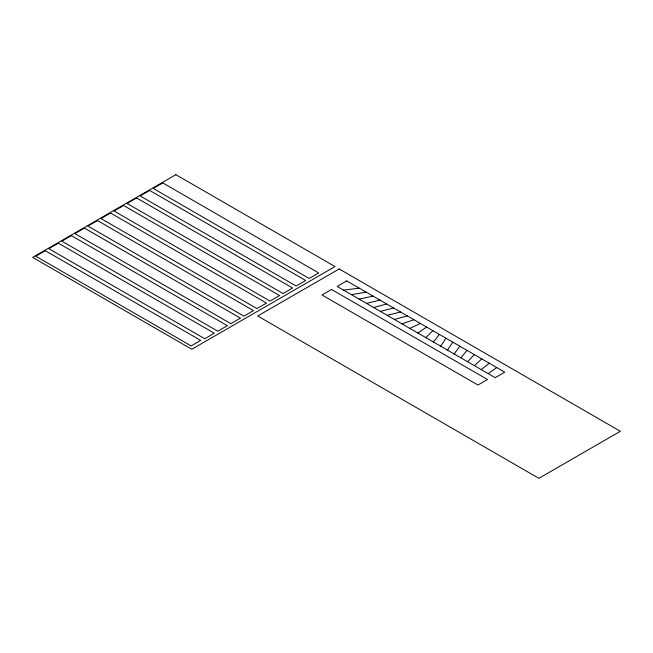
<?xml version="1.0" encoding="UTF-8"?>
<svg xmlns="http://www.w3.org/2000/svg" width="653" height="653" viewBox="0 0 653 653"><rect width="100%" height="100%" fill="white"/><g stroke="black" fill="none" stroke-linecap="round" stroke-linejoin="round"><path stroke-width="0.98" d="M447.501 350.13L452.815 342.172M440.636 346.172L445.975 338.23M454.178 353.983L459.851 346.237M433.429 342.009L439.355 334.401M460.838 357.836L467.05 350.392M467.572 361.721L474.372 354.62M425.821 337.617L432.931 330.696M474.405 365.664L481.783 358.897M481.302 369.647L489.244 363.207M488.24 373.655L496.737 367.533M417.904 333.046L426.638 327.063M409.872 328.41L420.352 323.431M401.954 323.839L413.945 319.733M394.379 319.464L407.333 315.913M373.622 307.481L386.69 304.004M380.43 311.408L393.579 307.979M387.245 315.342L400.509 311.971M366.537 303.392L379.891 300.07M359.101 299.098L373.092 296.152M351.387 294.642L366.227 292.185M343.527 290.103L359.272 288.169M175.877 174.678L32.65 257.372L191.794 349.257L335.03 266.563L175.877 174.678M45.302 250.711L35.76 256.221L191.149 345.935L200.691 340.425L45.302 250.711M58.354 243.177L48.804 248.687L204.764 338.736L214.315 333.218L58.354 243.177M71.406 235.643L61.855 241.153L217.816 331.202L227.366 325.684L71.406 235.643M84.449 228.109L74.899 233.619L230.868 323.668L240.418 318.15L84.449 228.109M97.501 220.575L87.951 226.085L243.912 316.125L253.462 310.616L97.501 220.575M110.553 213.041L101.003 218.551L256.964 308.591L266.514 303.082L110.553 213.041M123.605 205.507L114.055 211.017L270.016 301.057L279.566 295.548L123.605 205.507M136.648 197.973L127.106 203.483L283.067 293.524L292.617 288.014L136.648 197.973M149.7 190.431L140.15 195.949L296.119 285.99L305.661 280.48L149.7 190.431M162.752 182.897L153.202 188.415L309.163 278.456L318.713 272.946L162.752 182.897M339.176 268.954L257.706 315.987L538.888 478.322L620.35 431.29L339.176 268.954M331.52 289.467L321.978 294.976L477.939 385.025L487.489 379.507L331.52 289.467M346.735 280.929L337.185 286.447L495.211 377.679L504.761 372.169L346.735 280.929"/></g></svg>
